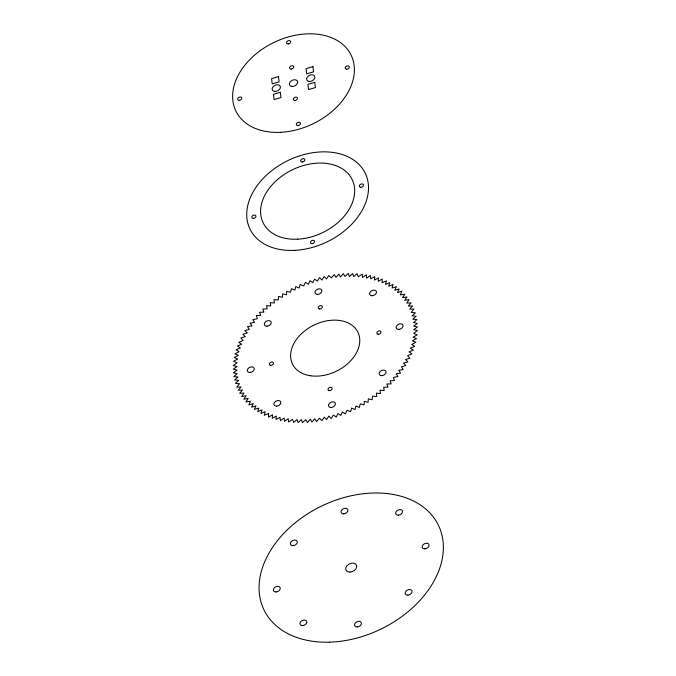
<?xml version="1.0" encoding="UTF-8"?>
<svg xmlns="http://www.w3.org/2000/svg" width="676" height="676" viewBox="0 0 676 676"><rect width="100%" height="100%" fill="white"/><g stroke="black" fill="none" stroke-linecap="round" stroke-linejoin="round"><path stroke-width="1.01" d="M268.676 413.518L268.507 417.084L272.563 414.81L272.234 418.326L276.29 416.053L275.96 419.568L280.016 417.295L280.388 420.658L284.114 417.979L284.478 421.342L288.204 418.664L288.567 422.018L292.48 419.373L293.714 422.5L297.026 419.483L298.074 422.61L301.386 419.585L302.434 422.711L305.746 419.695L307.453 422.5L310.259 419.221L311.974 422.027L314.779 418.748L316.495 421.554L319.495 418.25L322.021 420.633L324.26 417.16L326.584 419.585L328.823 416.12L331.155 418.545L333.395 415.081L336.285 417.058L337.89 413.492L340.78 415.478L342.394 411.912L345.284 413.889L347.092 410.256L350.658 411.659L351.605 408.076L354.985 409.571L355.931 405.989L359.311 407.484L360.257 403.902L364.043 404.865L364.296 401.367L368.082 402.33L368.344 398.823L372.13 399.786L372.56 396.178L376.819 396.466L376.38 393.119L380.478 393.533L380.047 390.196L384.137 390.601L383.706 387.264L388.016 387.111L386.892 384.019L391.201 383.867L390.086 380.774L394.395 380.622L393.415 377.385L397.944 376.532L396.17 373.76L400.581 373.051L398.806 370.271L403.226 369.561L401.443 366.789L405.862 365.539L403.471 363.156L407.881 361.905L405.49 359.522L409.909 358.272L407.603 355.737L411.963 353.81L409.022 351.875L413.323 350.117L410.383 348.182L414.684 346.416L411.743 344.481L415.825 342.259L412.402 340.822L416.484 338.591L413.061 337.155L417.143 334.924L413.754 333.327L417.514 330.53L413.695 329.626L417.455 326.99L413.636 326.077L417.405 323.441L413.585 322.528L416.94 319.545L412.816 319.19L416.171 316.199L412.047 315.853L415.402 312.861L411.245 312.363L414.042 308.974L409.715 309.177L412.58 305.915L408.253 306.127L411.118 302.865L406.791 303.076L409.09 299.62L404.67 300.389L406.969 296.933L402.55 297.702L404.848 294.246L400.336 294.897L401.89 291.238L397.488 292.539L399.17 288.982L394.759 290.283L396.44 286.725L392.029 288.027L393.043 284.444L388.759 286.252L389.782 282.669L385.497 284.486L386.511 280.903L382.084 282.636L382.253 279.07L378.197 281.343L378.526 277.828L374.47 280.101L374.8 276.585L370.744 278.858L370.38 275.495L366.654 278.174L366.291 274.811L362.556 277.49L362.192 274.135L358.288 276.78L357.046 273.653L353.742 276.67L352.686 273.552L349.382 276.569L348.326 273.442L345.022 276.459L343.307 273.653L340.501 276.932L338.794 274.126L335.98 277.413L334.274 274.6L331.274 277.904L328.747 275.521L326.508 278.994L324.176 276.569L321.937 280.033L319.613 277.608L317.374 281.072L314.484 279.095L312.87 282.661L309.98 280.675L308.374 284.241L305.484 282.264L303.676 285.897L300.11 284.495L299.164 288.077L295.784 286.582L294.837 290.165L291.457 288.669L290.511 292.252L286.725 291.288L286.463 294.787L282.678 293.823L282.424 297.33L278.639 296.367L278.208 299.975L273.949 299.688L274.38 303.034L270.29 302.62L270.721 305.958L266.623 305.552L267.062 308.89L262.753 309.042L263.868 312.135L259.559 312.287L260.683 315.379L256.373 315.531L257.353 318.768L252.824 319.621L254.599 322.401L250.179 323.103L251.962 325.883L247.543 326.592L249.317 329.364L244.906 330.615L247.298 332.998L242.878 334.248L245.27 336.631L240.859 337.882L243.157 340.425L238.797 342.343L241.738 344.278L237.437 346.036L240.386 347.971L236.085 349.737L239.025 351.672L234.944 353.894L238.366 355.339L234.276 357.562L237.707 359.007L233.617 361.229L237.014 362.826L233.254 365.623L237.073 366.527L233.305 369.172L237.124 370.076L233.364 372.713L237.183 373.625L233.828 376.608L237.952 376.963L234.597 379.954L238.721 380.309L235.366 383.292L239.524 383.791L236.718 387.179L241.045 386.976L238.189 390.238L242.507 390.027L239.65 393.288L243.977 393.077L241.678 396.533L246.098 395.764L243.799 399.22L248.219 398.451L245.92 401.907L250.433 401.257L248.869 404.916L253.28 403.614L251.599 407.172L256.01 405.87L254.328 409.428L258.731 408.127L257.717 411.709L262.001 409.901L260.987 413.484L265.271 411.667L264.257 415.25L268.676 413.518M278.478 76.625L271.583 78.619L272.208 83.849L279.103 81.855L278.478 76.625M312.929 66.645L306.042 68.639L306.667 73.87L313.554 71.876L312.929 66.645M280.354 92.325L273.459 94.319L274.084 99.558L280.979 97.555L280.354 92.325M314.805 82.345L307.918 84.339L308.543 89.578L315.43 87.576L314.805 82.345M280.684 132.302A64.043 45.123 -25.9 0 0 351.469 55.871A64.043 45.123 -25.9 0 0 248.371 61.119A64.043 45.123 -25.9 0 0 280.684 132.302M239.321 100.344A2.18 1.538 -25.9 0 0 241.738 97.741A2.18 1.538 -25.9 0 0 238.222 97.919A2.18 1.538 -25.9 0 0 239.321 100.344M288.187 43.948A2.18 1.538 -25.9 0 0 290.604 41.337A2.18 1.538 -25.9 0 0 287.089 41.523A2.18 1.538 -25.9 0 0 288.187 43.948M346.822 69.206A2.18 1.538 -25.9 0 0 349.23 66.603A2.18 1.538 -25.9 0 0 345.715 66.78A2.18 1.538 -25.9 0 0 346.822 69.206M297.955 125.601A2.18 1.538 -25.9 0 0 300.364 122.998A2.18 1.538 -25.9 0 0 296.849 123.176A2.18 1.538 -25.9 0 0 297.955 125.601M274.54 91.404A4.369 3.076 -25.9 0 0 280.413 86.891A4.369 3.076 -25.9 0 0 273.89 85.97A4.369 3.076 -25.9 0 0 274.54 91.404M308.991 81.424A4.369 3.076 -25.9 0 0 314.872 76.912A4.369 3.076 -25.9 0 0 308.34 75.991A4.369 3.076 -25.9 0 0 308.991 81.424M291.77 86.418A4.369 3.076 -25.9 0 0 297.643 81.897A4.369 3.076 -25.9 0 0 291.119 80.976A4.369 3.076 -25.9 0 0 291.77 86.418M291.195 69.07A2.18 1.538 -25.9 0 0 293.604 66.468A2.18 1.538 -25.9 0 0 290.089 66.645A2.18 1.538 -25.9 0 0 291.195 69.07M294.947 100.479A2.18 1.538 -25.9 0 0 297.364 97.876A2.18 1.538 -25.9 0 0 293.849 98.054A2.18 1.538 -25.9 0 0 294.947 100.479M294.804 250.357A64.043 45.123 -25.9 0 0 365.581 173.926A64.043 45.123 -25.9 0 0 262.482 179.174A64.043 45.123 -25.9 0 0 294.804 250.357M253.432 218.399A2.18 1.538 -25.9 0 0 255.849 215.796A2.18 1.538 -25.9 0 0 252.334 215.974A2.18 1.538 -25.9 0 0 253.432 218.399M302.299 162.003A2.18 1.538 -25.9 0 0 304.715 159.392A2.18 1.538 -25.9 0 0 301.2 159.578A2.18 1.538 -25.9 0 0 302.299 162.003M360.933 187.26A2.18 1.538 -25.9 0 0 363.342 184.658A2.18 1.538 -25.9 0 0 359.826 184.835A2.18 1.538 -25.9 0 0 360.933 187.26M312.067 243.656A2.18 1.538 -25.9 0 0 314.475 241.053A2.18 1.538 -25.9 0 0 310.96 241.231A2.18 1.538 -25.9 0 0 312.067 243.656M297.71 239.177A49.483 34.873 -25.9 0 0 352.407 180.112A49.483 34.873 -25.9 0 0 272.741 184.176A49.483 34.873 -25.9 0 0 297.71 239.177M250.044 372.484A3.642 2.56 -25.9 0 0 254.066 368.141A3.642 2.56 -25.9 0 0 248.202 368.445A3.642 2.56 -25.9 0 0 250.044 372.484M317.703 294.398A3.642 2.56 -25.9 0 0 321.725 290.055A3.642 2.56 -25.9 0 0 315.869 290.359A3.642 2.56 -25.9 0 0 317.703 294.398M398.882 329.381A3.642 2.56 -25.9 0 0 402.904 325.038A3.642 2.56 -25.9 0 0 397.049 325.333A3.642 2.56 -25.9 0 0 398.882 329.381M331.223 407.467A3.642 2.56 -25.9 0 0 335.237 403.124A3.642 2.56 -25.9 0 0 329.381 403.42A3.642 2.56 -25.9 0 0 331.223 407.467M267.062 326.204A3.642 2.56 -25.9 0 0 271.084 321.86A3.642 2.56 -25.9 0 0 265.229 322.156A3.642 2.56 -25.9 0 0 267.062 326.204M372.358 295.716A3.642 2.56 -25.9 0 0 376.312 291.339A3.642 2.56 -25.9 0 0 370.431 291.711A3.642 2.56 -25.9 0 0 372.358 295.716M381.864 375.662A3.642 2.56 -25.9 0 0 385.886 371.318A3.642 2.56 -25.9 0 0 380.03 371.623A3.642 2.56 -25.9 0 0 381.864 375.662M276.619 406.149A3.642 2.56 -25.9 0 0 280.641 401.806A3.642 2.56 -25.9 0 0 274.777 402.102A3.642 2.56 -25.9 0 0 276.619 406.149M329.204 390.627A2.18 1.538 -25.9 0 0 332.136 388.37A2.18 1.538 -25.9 0 0 328.874 387.906A2.18 1.538 -25.9 0 0 329.204 390.627M270.569 365.361A2.18 1.538 -25.9 0 0 273.51 363.105A2.18 1.538 -25.9 0 0 270.248 362.64A2.18 1.538 -25.9 0 0 270.569 365.361M378.07 334.231A2.18 1.538 -25.9 0 0 381.002 331.967A2.18 1.538 -25.9 0 0 377.74 331.51A2.18 1.538 -25.9 0 0 378.07 334.231M319.435 308.966A2.18 1.538 -25.9 0 0 322.376 306.71A2.18 1.538 -25.9 0 0 319.114 306.245A2.18 1.538 -25.9 0 0 319.435 308.966M310.673 375.788A36.386 25.637 -25.9 0 0 359.64 338.161A36.386 25.637 -25.9 0 0 305.256 330.463A36.386 25.637 -25.9 0 0 310.673 375.788M329.609 642.166A96.938 68.301 -25.9 0 0 439.611 527.922A96.938 68.301 -25.9 0 0 284.435 532.705A96.938 68.301 -25.9 0 0 329.609 642.166M276.07 591.948A3.642 2.56 -25.9 0 0 280.092 587.605A3.642 2.56 -25.9 0 0 274.236 587.9A3.642 2.56 -25.9 0 0 276.07 591.948M424.908 548.836A3.642 2.56 -25.9 0 0 428.93 544.493A3.642 2.56 -25.9 0 0 423.075 544.797A3.642 2.56 -25.9 0 0 424.908 548.836M343.729 513.861A3.642 2.56 -25.9 0 0 347.751 509.518A3.642 2.56 -25.9 0 0 341.895 509.814A3.642 2.56 -25.9 0 0 343.729 513.861M302.645 625.604A3.642 2.56 -25.9 0 0 306.667 621.269A3.642 2.56 -25.9 0 0 300.812 621.565A3.642 2.56 -25.9 0 0 302.645 625.604M407.89 595.125A3.642 2.56 -25.9 0 0 411.912 590.782A3.642 2.56 -25.9 0 0 406.056 591.077A3.642 2.56 -25.9 0 0 407.89 595.125M398.384 515.171A3.642 2.56 -25.9 0 0 402.338 510.794A3.642 2.56 -25.9 0 0 396.466 511.174A3.642 2.56 -25.9 0 0 398.384 515.171M293.088 545.659A3.642 2.56 -25.9 0 0 297.11 541.315A3.642 2.56 -25.9 0 0 291.255 541.611A3.642 2.56 -25.9 0 0 293.088 545.659M357.249 626.922A3.642 2.56 -25.9 0 0 361.271 622.579A3.642 2.56 -25.9 0 0 355.415 622.883A3.642 2.56 -25.9 0 0 357.249 626.922M350.05 572.073A5.822 4.098 -25.9 0 0 356.489 565.128A5.822 4.098 -25.9 0 0 347.118 565.592A5.822 4.098 -25.9 0 0 350.05 572.073"/></g></svg>
